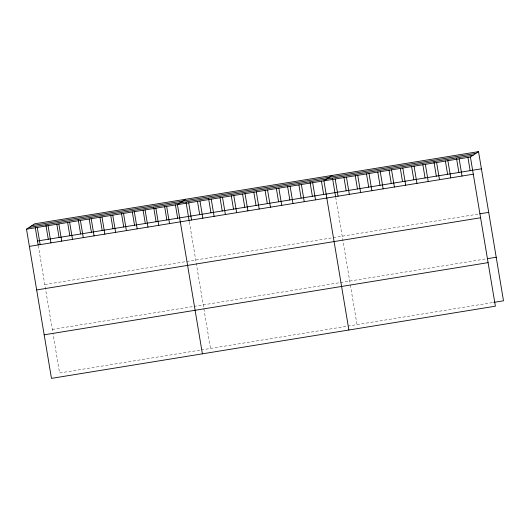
<?xml version="1.0" encoding="UTF-8"?>
<svg xmlns="http://www.w3.org/2000/svg" width="530" height="530" viewBox="0 0 530 530"><rect width="100%" height="100%" fill="white"/><g stroke="black" fill="none" stroke-linecap="round" stroke-linejoin="round"><path stroke-width="0.4" stroke-dasharray="2.65 1.99" d="M44.785 284.557L479.041 213.941M52.298 329.428L192.45 306.638M193.987 306.386L486.553 258.812M199.737 350.191L59.585 372.981L52.947 333.317M201.274 349.946L493.841 302.372M335.702 197.306L350.237 284.179M350.37 284.954L357.008 324.618M189.343 221.904L203.745 307.996M203.878 308.778L210.516 348.442M38.279 245.668L52.814 332.542"/><path stroke-width="0.79" d="M478.537 151.626L470.415 157.019L495.378 306.188L51.463 378.374L26.5 229.198L34.622 223.812L478.537 151.626L503.5 300.801L493.841 302.372M185.553 199.267L177.431 204.66L202.394 353.828M332.045 175.45L323.923 180.836L348.886 330.011M31.939 225.588L475.854 153.409M29.183 227.423L473.098 155.237M26.5 229.198L470.415 157.019M37.498 240.998L481.412 168.812M29.375 246.39L473.29 174.204M479.849 213.809L488.7 212.371M36.663 289.943L480.577 217.757M487.355 258.686L496.212 257.242M44.175 334.821L488.09 262.635M467.924 157.364L470.143 170.647M459.146 158.848L462.021 176.033M456.522 158.417L458.874 172.482M447.876 160.683L450.752 177.868M445.385 161.034L447.605 174.31M436.607 162.511L439.483 179.703M433.984 162.081L436.336 176.145M425.338 164.346L428.22 181.532M422.847 164.697L425.073 177.974M414.069 166.175L416.951 183.367M411.578 166.526L413.804 179.809M402.807 168.01L405.682 185.195M400.309 168.361L402.535 181.644M391.537 169.845L394.413 187.03M389.04 170.19L391.266 183.473M380.268 171.674L383.144 188.865M377.771 172.025L379.997 185.308M368.999 173.509L371.875 190.694M366.502 173.86L368.728 187.136M357.73 175.337L360.605 192.529M355.239 175.688L357.458 188.971M346.461 177.172L349.336 194.358M343.97 177.523L346.189 190.807M335.192 179.007L338.067 196.193M332.568 178.57L335.57 196.524M321.432 181.187L323.651 194.47M312.654 182.671L315.529 199.856M310.03 182.24L312.382 196.299M301.385 184.5L304.26 201.691M298.894 184.851L301.113 198.134M290.115 186.335L292.991 203.52M287.624 186.686L289.844 199.962M278.846 188.17L281.728 205.355M276.355 188.514L278.581 201.798M267.577 189.998L270.459 207.184M265.086 190.349L267.312 203.633M256.315 191.833L259.19 209.019M253.817 192.178L256.043 205.461M245.045 193.662L247.921 210.854M242.548 194.013L244.774 207.296M233.776 195.497L236.652 212.682M231.279 195.848L233.505 209.125M222.507 197.326L225.382 214.518M220.01 197.677L222.236 210.96M211.238 199.161L214.113 216.346M208.615 198.73L210.966 212.795M199.969 200.996L202.844 218.181M197.478 201.34L199.697 214.623M188.7 202.824L191.575 220.016M186.076 202.394L189.21 221.123M175.423 204.931L177.649 218.208M166.652 206.409L169.527 223.6M164.644 206.68L166.87 219.963M155.866 208.164L158.748 225.349M153.733 207.654L156.085 221.719M145.088 209.92L147.963 227.105M143.08 210.185L145.306 223.468M134.309 211.669L137.184 228.861M132.301 211.94L134.527 225.223M123.53 213.424L126.405 230.61M121.522 213.696L123.742 226.972M112.744 215.173L115.62 232.365M110.743 215.445L112.963 228.728M101.965 216.929L104.841 234.114M99.958 217.201L102.184 230.484M91.186 218.685L94.062 235.87M89.179 218.956L91.405 232.233M80.401 220.434L83.283 237.625M78.268 219.923L80.62 233.988M69.622 222.189L72.497 239.374M67.615 222.461L69.841 235.737M58.843 223.945L61.718 241.13M56.836 224.21L59.062 237.493M48.064 225.694L50.94 242.886M45.924 225.184L48.276 239.249M37.279 227.45L40.154 244.635M35.278 227.721L38.147 244.886"/></g></svg>
